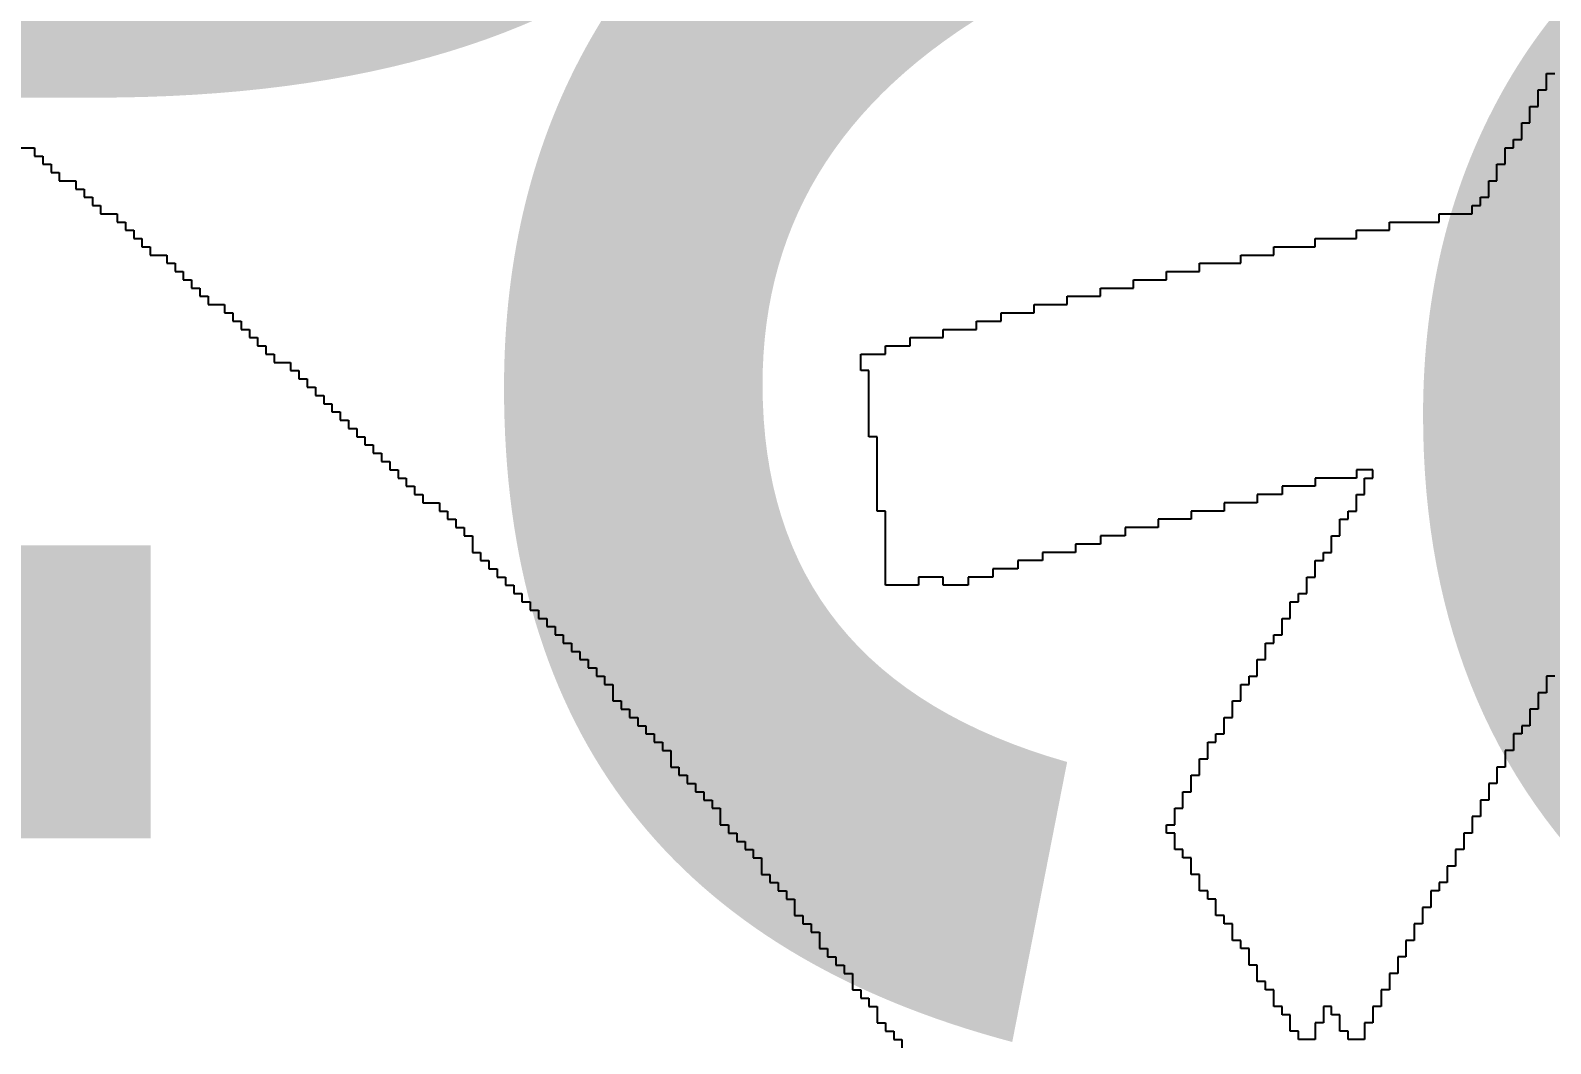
# Model space of a CAD drawing. Header units: millimetres. Extents: x 38.3 to 116.8, y 314 to 397.1.
# Drawn here: x 102.15 to 103.978, y 381.987 to 383.206 of the extents above; entities that cross this region are included whole.
import ezdxf

# ---------------------------------------------------------------- set-up
doc = ezdxf.new("R2010")
doc.units = ezdxf.units.MM
doc.layers.add('BottomOverlay', color=54, linetype='Continuous')
doc.layers.add('TopOverlay', color=2, linetype='Continuous')

# ---------------------------------------------------------------- blocks, each defined once
blk = doc.blocks.new('4S6TMP_L____85')
at = {"layer": 'TopOverlay'}
for p, q in [((5.0403, 4.4301), (5.0403, 4.44)), ((5.0403, 4.44), (5.0502, 4.44)), ((5.0403, 4.4201), (5.0403, 4.4301)), ((5.0304, 4.4102), (5.0304, 4.4201)), ((5.0304, 4.4201), (5.0403, 4.4201)), ((5.0304, 4.4003), (5.0304, 4.4102)), ((5.0204, 4.3903), (5.0204, 4.4003)), ((5.0204, 4.4003), (5.0304, 4.4003)), ((5.0204, 4.3804), (5.0204, 4.3903)), ((5.0105, 4.3704), (5.0105, 4.3804)), ((5.0105, 4.3804), (5.0204, 4.3804)), ((5.0105, 4.3605), (5.0105, 4.3704)), ((3.2025, 4.3506), (3.2224, 4.3506)), ((3.2224, 4.3506), (3.2224, 4.3406)), ((4.9906, 4.3406), (4.9906, 4.3506)), ((4.9906, 4.3506), (5.0006, 4.3506)), ((5.0006, 4.3506), (5.0006, 4.3605)), ((5.0006, 4.3605), (5.0105, 4.3605)), ((3.2224, 4.3406), (3.2323, 4.3406)), ((3.2323, 4.3406), (3.2323, 4.3307)), ((4.9906, 4.3307), (4.9906, 4.3406)), ((3.2323, 4.3307), (3.2423, 4.3307)), ((3.2423, 4.3307), (3.2423, 4.3208)), ((3.2423, 4.3208), (3.2522, 4.3208)), ((3.2522, 4.3208), (3.2522, 4.3108)), ((4.9807, 4.3208), (4.9807, 4.3307)), ((4.9807, 4.3307), (4.9906, 4.3307)), ((4.9807, 4.3108), (4.9807, 4.3208)), ((3.2522, 4.3108), (3.2721, 4.3108)), ((3.2721, 4.3108), (3.2721, 4.3009)), ((3.2721, 4.3009), (3.282, 4.3009)), ((3.282, 4.3009), (3.282, 4.291)), ((4.9708, 4.3009), (4.9708, 4.3108)), ((4.9708, 4.3108), (4.9807, 4.3108)), ((4.9708, 4.291), (4.9708, 4.3009)), ((3.282, 4.291), (3.2919, 4.291)), ((3.2919, 4.291), (3.2919, 4.281)), ((3.2919, 4.281), (3.3019, 4.281)), ((3.3019, 4.281), (3.3019, 4.2711)), ((4.9509, 4.2711), (4.9509, 4.281)), ((4.9509, 4.281), (4.9608, 4.281)), ((4.9608, 4.281), (4.9608, 4.291)), ((4.9608, 4.291), (4.9708, 4.291)), ((3.3019, 4.2711), (3.3217, 4.2711)), ((3.3217, 4.2711), (3.3217, 4.2612)), ((3.3217, 4.2612), (3.3317, 4.2612)), ((3.3317, 4.2612), (3.3317, 4.2512)), ((4.8515, 4.2512), (4.8515, 4.2612)), ((4.8515, 4.2612), (4.9112, 4.2612)), ((4.9112, 4.2612), (4.9112, 4.2711)), ((4.9112, 4.2711), (4.9509, 4.2711)), ((3.3317, 4.2512), (3.3416, 4.2512)), ((3.3416, 4.2512), (3.3416, 4.2413)), ((3.3416, 4.2413), (3.3515, 4.2413)), ((3.3515, 4.2413), (3.3515, 4.2314)), ((4.7621, 4.2314), (4.7621, 4.2413)), ((4.7621, 4.2413), (4.8118, 4.2413)), ((4.8118, 4.2413), (4.8118, 4.2512)), ((4.8118, 4.2512), (4.8515, 4.2512)), ((3.3515, 4.2314), (3.3615, 4.2314)), ((3.3615, 4.2314), (3.3615, 4.2214)), ((4.7125, 4.2214), (4.7125, 4.2314)), ((4.7125, 4.2314), (4.7621, 4.2314)), ((3.3615, 4.2214), (3.3813, 4.2214)), ((3.3813, 4.2214), (3.3813, 4.2115)), ((3.3813, 4.2115), (3.3913, 4.2115)), ((3.3913, 4.2115), (3.3913, 4.2016)), ((4.6231, 4.2016), (4.6231, 4.2115)), ((4.6231, 4.2115), (4.6727, 4.2115)), ((4.6727, 4.2115), (4.6727, 4.2214)), ((4.6727, 4.2214), (4.7125, 4.2214)), ((3.3913, 4.2016), (3.4012, 4.2016)), ((3.4012, 4.2016), (3.4012, 4.1916)), ((3.4012, 4.1916), (3.4111, 4.1916)), ((3.4111, 4.1916), (3.4111, 4.1817)), ((4.5436, 4.1817), (4.5436, 4.1916)), ((4.5436, 4.1916), (4.5833, 4.1916)), ((4.5833, 4.1916), (4.5833, 4.2016)), ((4.5833, 4.2016), (4.6231, 4.2016)), ((3.4111, 4.1817), (3.4211, 4.1817)), ((3.4211, 4.1817), (3.4211, 4.1718)), ((3.4211, 4.1718), (3.431, 4.1718)), ((3.431, 4.1718), (3.431, 4.1618)), ((4.4641, 4.1618), (4.4641, 4.1718)), ((4.4641, 4.1718), (4.5039, 4.1718)), ((4.5039, 4.1718), (4.5039, 4.1817)), ((4.5039, 4.1817), (4.5436, 4.1817)), ((3.431, 4.1618), (3.4509, 4.1618)), ((3.4509, 4.1618), (3.4509, 4.1519)), ((3.4509, 4.1519), (3.4608, 4.1519)), ((3.4608, 4.1519), (3.4608, 4.142)), ((4.3847, 4.142), (4.3847, 4.1519)), ((4.3847, 4.1519), (4.4244, 4.1519)), ((4.4244, 4.1519), (4.4244, 4.1618)), ((4.4244, 4.1618), (4.4641, 4.1618)), ((3.4608, 4.142), (3.4707, 4.142)), ((3.4707, 4.142), (3.4707, 4.132)), ((3.4707, 4.132), (3.4807, 4.132)), ((3.4807, 4.132), (3.4807, 4.1221)), ((4.3151, 4.1221), (4.3151, 4.132)), ((4.3151, 4.132), (4.3549, 4.132)), ((4.3549, 4.132), (4.3549, 4.142)), ((4.3549, 4.142), (4.3847, 4.142)), ((3.4807, 4.1221), (3.4906, 4.1221)), ((3.4906, 4.1221), (3.4906, 4.1122)), ((4.2754, 4.1122), (4.2754, 4.1221)), ((4.2754, 4.1221), (4.3151, 4.1221)), ((3.4906, 4.1122), (3.5005, 4.1122)), ((3.5005, 4.1122), (3.5005, 4.1022)), ((3.5005, 4.1022), (3.5105, 4.1022)), ((3.5105, 4.1022), (3.5105, 4.0923)), ((4.2158, 4.0923), (4.2158, 4.1022)), ((4.2158, 4.1022), (4.2456, 4.1022)), ((4.2456, 4.1022), (4.2456, 4.1122)), ((4.2456, 4.1122), (4.2754, 4.1122)), ((3.5105, 4.0923), (3.5303, 4.0923)), ((3.5303, 4.0923), (3.5303, 4.0824)), ((3.5303, 4.0824), (3.5403, 4.0824)), ((3.5403, 4.0824), (3.5403, 4.0724)), ((4.2158, 4.0824), (4.2158, 4.0923)), ((4.2257, 4.0824), (4.2158, 4.0824)), ((4.2257, 4.0724), (4.2257, 4.0824)), ((3.5403, 4.0724), (3.5502, 4.0724)), ((3.5502, 4.0724), (3.5502, 4.0625)), ((3.5502, 4.0625), (3.5601, 4.0625)), ((3.5601, 4.0625), (3.5601, 4.0526)), ((4.2257, 4.0625), (4.2257, 4.0724)), ((4.2257, 4.0526), (4.2257, 4.0625)), ((3.5601, 4.0526), (3.5701, 4.0526)), ((3.5701, 4.0526), (3.5701, 4.0426)), ((3.5701, 4.0426), (3.58, 4.0426)), ((3.58, 4.0426), (3.58, 4.0327)), ((4.2257, 4.0426), (4.2257, 4.0526)), ((4.2257, 4.0327), (4.2257, 4.0426)), ((3.58, 4.0327), (3.5899, 4.0327)), ((3.5899, 4.0327), (3.5899, 4.0228)), ((3.5899, 4.0228), (3.5999, 4.0228)), ((3.5999, 4.0228), (3.5999, 4.0128)), ((4.2257, 4.0228), (4.2257, 4.0327)), ((4.2257, 4.0128), (4.2257, 4.0228)), ((3.5999, 4.0128), (3.6098, 4.0128)), ((3.6098, 4.0128), (3.6098, 4.0029)), ((4.2257, 4.0029), (4.2257, 4.0128)), ((3.6098, 4.0029), (3.6197, 4.0029)), ((3.6197, 4.0029), (3.6197, 3.993)), ((3.6197, 3.993), (3.6297, 3.993)), ((3.6297, 3.993), (3.6297, 3.983)), ((4.2356, 4.0029), (4.2257, 4.0029)), ((4.2356, 3.993), (4.2356, 4.0029)), ((4.2356, 3.983), (4.2356, 3.993)), ((3.6297, 3.983), (3.6396, 3.983)), ((3.6396, 3.983), (3.6396, 3.9731)), ((3.6396, 3.9731), (3.6495, 3.9731)), ((3.6495, 3.9731), (3.6495, 3.9632)), ((4.2356, 3.9731), (4.2356, 3.983)), ((4.2356, 3.9632), (4.2356, 3.9731)), ((3.6495, 3.9632), (3.6595, 3.9632)), ((3.6595, 3.9632), (3.6595, 3.9532)), ((3.6595, 3.9532), (3.6694, 3.9532)), ((3.6694, 3.9532), (3.6694, 3.9433)), ((4.2356, 3.9532), (4.2356, 3.9632)), ((4.2356, 3.9433), (4.2356, 3.9532)), ((4.8118, 3.9532), (4.7621, 3.9532)), ((4.7621, 3.9532), (4.7621, 3.9433)), ((4.8317, 3.9632), (4.8118, 3.9632)), ((4.8118, 3.9632), (4.8118, 3.9532)), ((4.8217, 3.9433), (4.8217, 3.9532)), ((4.8217, 3.9532), (4.8317, 3.9532)), ((4.8317, 3.9532), (4.8317, 3.9632)), ((3.6694, 3.9433), (3.6794, 3.9433)), ((3.6794, 3.9433), (3.6794, 3.9334)), ((3.6794, 3.9334), (3.6893, 3.9334)), ((3.6893, 3.9334), (3.6893, 3.9234)), ((4.2356, 3.9334), (4.2356, 3.9433)), ((4.2356, 3.9234), (4.2356, 3.9334)), ((4.7224, 3.9334), (4.6926, 3.9334)), ((4.6926, 3.9334), (4.6926, 3.9234)), ((4.7621, 3.9433), (4.7224, 3.9433)), ((4.7224, 3.9433), (4.7224, 3.9334)), ((4.8118, 3.9234), (4.8118, 3.9334)), ((4.8118, 3.9334), (4.8217, 3.9334)), ((4.8217, 3.9334), (4.8217, 3.9433)), ((3.6893, 3.9234), (3.7092, 3.9234)), ((3.7092, 3.9234), (3.7092, 3.9135)), ((3.7092, 3.9135), (3.7191, 3.9135)), ((3.7191, 3.9135), (3.7191, 3.9036)), ((4.2356, 3.9135), (4.2356, 3.9234)), ((4.2456, 3.9135), (4.2356, 3.9135)), ((4.2456, 3.9036), (4.2456, 3.9135)), ((4.6529, 3.9135), (4.6131, 3.9135)), ((4.6131, 3.9135), (4.6131, 3.9036)), ((4.6926, 3.9234), (4.6529, 3.9234)), ((4.6529, 3.9234), (4.6529, 3.9135)), ((4.8019, 3.9036), (4.8019, 3.9135)), ((4.8019, 3.9135), (4.8118, 3.9135)), ((4.8118, 3.9135), (4.8118, 3.9234)), ((3.7191, 3.9036), (3.729, 3.9036)), ((3.729, 3.9036), (3.729, 3.8936)), ((3.729, 3.8936), (3.739, 3.8936)), ((3.739, 3.8936), (3.739, 3.8837)), ((4.2456, 3.8936), (4.2456, 3.9036)), ((4.2456, 3.8837), (4.2456, 3.8936)), ((4.5734, 3.8936), (4.5337, 3.8936)), ((4.5337, 3.8936), (4.5337, 3.8837)), ((4.6131, 3.9036), (4.5734, 3.9036)), ((4.5734, 3.9036), (4.5734, 3.8936)), ((4.7919, 3.8936), (4.7919, 3.9036)), ((4.7919, 3.9036), (4.8019, 3.9036)), ((4.7919, 3.8837), (4.7919, 3.8936)), ((3.739, 3.8837), (3.7489, 3.8837)), ((3.7489, 3.8837), (3.7489, 3.8738)), ((4.2456, 3.8738), (4.2456, 3.8837)), ((4.5337, 3.8837), (4.5039, 3.8837)), ((4.5039, 3.8837), (4.5039, 3.8738)), ((4.782, 3.8738), (4.782, 3.8837)), ((4.782, 3.8837), (4.7919, 3.8837)), ((3.7489, 3.8738), (3.7489, 3.8638)), ((3.7489, 3.8638), (3.7588, 3.8638)), ((3.7588, 3.8638), (3.7588, 3.8539)), ((4.2456, 3.8638), (4.2456, 3.8738)), ((4.2456, 3.8539), (4.2456, 3.8638)), ((4.4741, 3.8638), (4.4343, 3.8638)), ((4.4343, 3.8638), (4.4343, 3.8539)), ((4.5039, 3.8738), (4.4741, 3.8738)), ((4.4741, 3.8738), (4.4741, 3.8638)), ((4.7721, 3.8539), (4.7721, 3.8638)), ((4.7721, 3.8638), (4.782, 3.8638)), ((4.782, 3.8638), (4.782, 3.8738)), ((3.7588, 3.8539), (3.7688, 3.8539)), ((3.7688, 3.8539), (3.7688, 3.844)), ((3.7688, 3.844), (3.7787, 3.844)), ((3.7787, 3.844), (3.7787, 3.834)), ((4.2456, 3.844), (4.2456, 3.8539)), ((4.2456, 3.834), (4.2456, 3.844)), ((4.4045, 3.844), (4.3747, 3.844)), ((4.3747, 3.844), (4.3747, 3.834)), ((4.4343, 3.8539), (4.4045, 3.8539)), ((4.4045, 3.8539), (4.4045, 3.844)), ((4.7621, 3.844), (4.7621, 3.8539)), ((4.7621, 3.8539), (4.7721, 3.8539)), ((4.7621, 3.834), (4.7621, 3.844)), ((3.7787, 3.834), (3.7886, 3.834)), ((3.7886, 3.834), (3.7886, 3.8241)), ((3.7886, 3.8241), (3.7986, 3.8241)), ((3.7986, 3.8241), (3.7986, 3.8142)), ((4.2456, 3.8241), (4.2456, 3.834)), ((4.2853, 3.8241), (4.2456, 3.8241)), ((4.3151, 3.834), (4.2853, 3.834)), ((4.2853, 3.834), (4.2853, 3.8241)), ((4.3151, 3.8241), (4.3151, 3.834)), ((4.3449, 3.8241), (4.3151, 3.8241)), ((4.3747, 3.834), (4.3449, 3.834)), ((4.3449, 3.834), (4.3449, 3.8241)), ((4.7522, 3.8241), (4.7522, 3.834)), ((4.7522, 3.834), (4.7621, 3.834)), ((4.7522, 3.8142), (4.7522, 3.8241)), ((3.7986, 3.8142), (3.8085, 3.8142)), ((3.8085, 3.8142), (3.8085, 3.8042)), ((3.8085, 3.8042), (3.8184, 3.8042)), ((3.8184, 3.8042), (3.8184, 3.7943)), ((4.7323, 3.7943), (4.7323, 3.8042)), ((4.7323, 3.8042), (4.7423, 3.8042)), ((4.7423, 3.8042), (4.7423, 3.8142)), ((4.7423, 3.8142), (4.7522, 3.8142)), ((3.8184, 3.7943), (3.8284, 3.7943)), ((3.8284, 3.7943), (3.8284, 3.7843)), ((3.8284, 3.7843), (3.8383, 3.7843)), ((3.8383, 3.7843), (3.8383, 3.7744)), ((4.7224, 3.7744), (4.7224, 3.7843)), ((4.7224, 3.7843), (4.7323, 3.7843)), ((4.7323, 3.7843), (4.7323, 3.7943)), ((3.8383, 3.7744), (3.8482, 3.7744)), ((3.8482, 3.7744), (3.8482, 3.7645)), ((4.7224, 3.7645), (4.7224, 3.7744)), ((3.8482, 3.7645), (3.8582, 3.7645)), ((3.8582, 3.7645), (3.8582, 3.7545)), ((3.8582, 3.7545), (3.8681, 3.7545)), ((3.8681, 3.7545), (3.8681, 3.7446)), ((4.7025, 3.7446), (4.7025, 3.7545)), ((4.7025, 3.7545), (4.7125, 3.7545)), ((4.7125, 3.7545), (4.7125, 3.7645)), ((4.7125, 3.7645), (4.7224, 3.7645)), ((3.8681, 3.7446), (3.878, 3.7446)), ((3.878, 3.7446), (3.878, 3.7347)), ((3.878, 3.7347), (3.888, 3.7347)), ((3.888, 3.7347), (3.888, 3.7247)), ((4.6926, 3.7247), (4.6926, 3.7347)), ((4.6926, 3.7347), (4.7025, 3.7347)), ((4.7025, 3.7347), (4.7025, 3.7446)), ((3.888, 3.7247), (3.8979, 3.7247)), ((3.8979, 3.7247), (3.8979, 3.7148)), ((3.8979, 3.7148), (3.9078, 3.7148)), ((3.9078, 3.7148), (3.9078, 3.7049)), ((4.6827, 3.7049), (4.6827, 3.7148)), ((4.6827, 3.7148), (4.6926, 3.7148)), ((4.6926, 3.7148), (4.6926, 3.7247)), ((5.0502, 3.7148), (5.0403, 3.7148)), ((5.0403, 3.7148), (5.0403, 3.7049)), ((3.9078, 3.7049), (3.9178, 3.7049)), ((3.9178, 3.7049), (3.9178, 3.6949)), ((3.9178, 3.6949), (3.9178, 3.685)), ((4.6727, 3.6949), (4.6727, 3.7049)), ((4.6727, 3.7049), (4.6827, 3.7049)), ((4.6727, 3.685), (4.6727, 3.6949)), ((5.0403, 3.6949), (5.0304, 3.6949)), ((5.0304, 3.6949), (5.0304, 3.685)), ((5.0403, 3.7049), (5.0403, 3.6949)), ((3.9178, 3.685), (3.9277, 3.685)), ((3.9277, 3.685), (3.9277, 3.6751)), ((3.9277, 3.6751), (3.9376, 3.6751)), ((3.9376, 3.6751), (3.9376, 3.6651)), ((4.6628, 3.6751), (4.6628, 3.685)), ((4.6628, 3.685), (4.6727, 3.685)), ((4.6628, 3.6651), (4.6628, 3.6751)), ((5.0304, 3.6751), (5.0204, 3.6751)), ((5.0204, 3.6751), (5.0204, 3.6651)), ((5.0304, 3.685), (5.0304, 3.6751)), ((3.9376, 3.6651), (3.9476, 3.6651)), ((3.9476, 3.6651), (3.9476, 3.6552)), ((4.6529, 3.6552), (4.6529, 3.6651)), ((4.6529, 3.6651), (4.6628, 3.6651)), ((5.0204, 3.6651), (5.0204, 3.6552)), ((3.9476, 3.6552), (3.9575, 3.6552)), ((3.9575, 3.6552), (3.9575, 3.6453)), ((3.9575, 3.6453), (3.9674, 3.6453)), ((3.9674, 3.6453), (3.9674, 3.6353)), ((4.6429, 3.6353), (4.6429, 3.6453)), ((4.6429, 3.6453), (4.6529, 3.6453)), ((4.6529, 3.6453), (4.6529, 3.6552)), ((5.0105, 3.6453), (5.0006, 3.6453)), ((5.0006, 3.6453), (5.0006, 3.6353)), ((5.0204, 3.6552), (5.0105, 3.6552)), ((5.0105, 3.6552), (5.0105, 3.6453)), ((3.9674, 3.6353), (3.9774, 3.6353)), ((3.9774, 3.6353), (3.9774, 3.6254)), ((3.9774, 3.6254), (3.9873, 3.6254)), ((3.9873, 3.6254), (3.9873, 3.6155)), ((4.633, 3.6254), (4.633, 3.6353)), ((4.633, 3.6353), (4.6429, 3.6353)), ((4.633, 3.6155), (4.633, 3.6254)), ((5.0006, 3.6254), (4.9906, 3.6254)), ((4.9906, 3.6254), (4.9906, 3.6155)), ((5.0006, 3.6353), (5.0006, 3.6254)), ((3.9873, 3.6155), (3.9873, 3.6055)), ((3.9873, 3.6055), (3.9972, 3.6055)), ((3.9972, 3.6055), (3.9972, 3.5956)), ((4.6231, 3.6055), (4.6231, 3.6155)), ((4.6231, 3.6155), (4.633, 3.6155)), ((4.6231, 3.5956), (4.6231, 3.6055)), ((4.9906, 3.6055), (4.9807, 3.6055)), ((4.9807, 3.6055), (4.9807, 3.5956)), ((4.9906, 3.6155), (4.9906, 3.6055)), ((3.9972, 3.5956), (4.0072, 3.5956)), ((4.0072, 3.5956), (4.0072, 3.5857)), ((4.0072, 3.5857), (4.0171, 3.5857)), ((4.0171, 3.5857), (4.0171, 3.5757)), ((4.6131, 3.5857), (4.6131, 3.5956)), ((4.6131, 3.5956), (4.6231, 3.5956)), ((4.6131, 3.5757), (4.6131, 3.5857)), ((4.9807, 3.5857), (4.9708, 3.5857)), ((4.9708, 3.5857), (4.9708, 3.5757)), ((4.9807, 3.5956), (4.9807, 3.5857)), ((4.0171, 3.5757), (4.027, 3.5757)), ((4.027, 3.5757), (4.027, 3.5658)), ((4.027, 3.5658), (4.037, 3.5658)), ((4.037, 3.5658), (4.037, 3.5559)), ((4.6032, 3.5658), (4.6032, 3.5757)), ((4.6032, 3.5757), (4.6131, 3.5757)), ((4.6032, 3.5559), (4.6032, 3.5658)), ((4.9708, 3.5658), (4.9608, 3.5658)), ((4.9608, 3.5658), (4.9608, 3.5559)), ((4.9708, 3.5757), (4.9708, 3.5658)), ((4.037, 3.5559), (4.0469, 3.5559)), ((4.0469, 3.5559), (4.0469, 3.5459)), ((4.5933, 3.5459), (4.5933, 3.5559)), ((4.5933, 3.5559), (4.6032, 3.5559)), ((4.9608, 3.5559), (4.9608, 3.5459)), ((4.0469, 3.5459), (4.0469, 3.536)), ((4.0469, 3.536), (4.0568, 3.536)), ((4.0568, 3.536), (4.0568, 3.5261)), ((4.5833, 3.5261), (4.5833, 3.536)), ((4.5833, 3.536), (4.5933, 3.536)), ((4.5933, 3.536), (4.5933, 3.5459)), ((4.9608, 3.5459), (4.9509, 3.5459)), ((4.9509, 3.5459), (4.9509, 3.536)), ((4.9509, 3.536), (4.9509, 3.5261)), ((4.0568, 3.5261), (4.0668, 3.5261)), ((4.0668, 3.5261), (4.0668, 3.5161)), ((4.0668, 3.5161), (4.0767, 3.5161)), ((4.0767, 3.5161), (4.0767, 3.5062)), ((4.5933, 3.5261), (4.5833, 3.5261)), ((4.5933, 3.5161), (4.5933, 3.5261)), ((4.5933, 3.5062), (4.5933, 3.5161)), ((4.9509, 3.5261), (4.941, 3.5261)), ((4.941, 3.5261), (4.941, 3.5161)), ((4.941, 3.5161), (4.941, 3.5062)), ((4.0767, 3.5062), (4.0866, 3.5062)), ((4.0866, 3.5062), (4.0866, 3.4963)), ((4.0866, 3.4963), (4.0966, 3.4963)), ((4.0966, 3.4963), (4.0966, 3.4863)), ((4.6032, 3.5062), (4.5933, 3.5062)), ((4.6032, 3.4963), (4.6032, 3.5062)), ((4.6131, 3.4963), (4.6032, 3.4963)), ((4.6131, 3.4863), (4.6131, 3.4963)), ((4.941, 3.5062), (4.931, 3.5062)), ((4.931, 3.5062), (4.931, 3.4963)), ((4.931, 3.4963), (4.931, 3.4863)), ((4.0966, 3.4863), (4.0966, 3.4764)), ((4.0966, 3.4764), (4.1065, 3.4764)), ((4.1065, 3.4764), (4.1065, 3.4665)), ((4.6131, 3.4764), (4.6131, 3.4863)), ((4.6231, 3.4764), (4.6131, 3.4764)), ((4.6231, 3.4665), (4.6231, 3.4764)), ((4.931, 3.4863), (4.9211, 3.4863)), ((4.9211, 3.4863), (4.9211, 3.4764)), ((4.9211, 3.4764), (4.9211, 3.4665)), ((4.1065, 3.4665), (4.1164, 3.4665)), ((4.1164, 3.4665), (4.1164, 3.4565)), ((4.1164, 3.4565), (4.1264, 3.4565)), ((4.1264, 3.4565), (4.1264, 3.4466)), ((4.6231, 3.4565), (4.6231, 3.4665)), ((4.633, 3.4565), (4.6231, 3.4565)), ((4.633, 3.4466), (4.633, 3.4565)), ((4.9112, 3.4565), (4.9012, 3.4565)), ((4.9012, 3.4565), (4.9012, 3.4466)), ((4.9211, 3.4665), (4.9112, 3.4665)), ((4.9112, 3.4665), (4.9112, 3.4565)), ((4.1264, 3.4466), (4.1363, 3.4466)), ((4.1363, 3.4466), (4.1363, 3.4367)), ((4.1363, 3.4367), (4.1363, 3.4267)), ((4.6429, 3.4466), (4.633, 3.4466)), ((4.6429, 3.4367), (4.6429, 3.4466)), ((4.6429, 3.4267), (4.6429, 3.4367)), ((4.9012, 3.4367), (4.8913, 3.4367)), ((4.8913, 3.4367), (4.8913, 3.4267)), ((4.9012, 3.4466), (4.9012, 3.4367)), ((4.1363, 3.4267), (4.1462, 3.4267)), ((4.1462, 3.4267), (4.1462, 3.4168)), ((4.6529, 3.4267), (4.6429, 3.4267)), ((4.6529, 3.4168), (4.6529, 3.4267)), ((4.8913, 3.4267), (4.8913, 3.4168)), ((4.1462, 3.4168), (4.1562, 3.4168)), ((4.1562, 3.4168), (4.1562, 3.4069)), ((4.1562, 3.4069), (4.1661, 3.4069)), ((4.1661, 3.4069), (4.1661, 3.3969)), ((4.6628, 3.4168), (4.6529, 3.4168)), ((4.6628, 3.4069), (4.6628, 3.4168)), ((4.6628, 3.3969), (4.6628, 3.4069)), ((4.8913, 3.4168), (4.8814, 3.4168)), ((4.8814, 3.4168), (4.8814, 3.4069)), ((4.8814, 3.4069), (4.8814, 3.3969)), ((4.1661, 3.3969), (4.1661, 3.387)), ((4.1661, 3.387), (4.176, 3.387)), ((4.176, 3.387), (4.176, 3.3771)), ((4.6727, 3.3969), (4.6628, 3.3969)), ((4.6727, 3.387), (4.6727, 3.3969)), ((4.6827, 3.387), (4.6727, 3.387)), ((4.6827, 3.3771), (4.6827, 3.387)), ((4.8814, 3.3969), (4.8714, 3.3969)), ((4.8714, 3.3969), (4.8714, 3.387)), ((4.8714, 3.387), (4.8714, 3.3771)), ((4.176, 3.3771), (4.186, 3.3771)), ((4.186, 3.3771), (4.186, 3.3671)), ((4.186, 3.3671), (4.1959, 3.3671)), ((4.1959, 3.3671), (4.1959, 3.3572)), ((4.6827, 3.3671), (4.6827, 3.3771)), ((4.6926, 3.3671), (4.6827, 3.3671)), ((4.6926, 3.3572), (4.6926, 3.3671)), ((4.8714, 3.3771), (4.8615, 3.3771)), ((4.8615, 3.3771), (4.8615, 3.3671)), ((4.8615, 3.3671), (4.8615, 3.3572)), ((4.1959, 3.3572), (4.2058, 3.3572)), ((4.2058, 3.3572), (4.2058, 3.3473)), ((4.2058, 3.3473), (4.2058, 3.3373)), ((4.6926, 3.3473), (4.6926, 3.3572)), ((4.7025, 3.3473), (4.6926, 3.3473)), ((4.7025, 3.3373), (4.7025, 3.3473)), ((4.8615, 3.3572), (4.8515, 3.3572)), ((4.8515, 3.3572), (4.8515, 3.3473)), ((4.8515, 3.3473), (4.8515, 3.3373)), ((4.2058, 3.3373), (4.2158, 3.3373)), ((4.2158, 3.3373), (4.2158, 3.3274)), ((4.2158, 3.3274), (4.2257, 3.3274)), ((4.2257, 3.3274), (4.2257, 3.3175)), ((4.7125, 3.3373), (4.7025, 3.3373)), ((4.7125, 3.3274), (4.7125, 3.3373)), ((4.7125, 3.3175), (4.7125, 3.3274)), ((4.8515, 3.3373), (4.8416, 3.3373)), ((4.8416, 3.3373), (4.8416, 3.3274)), ((4.8416, 3.3274), (4.8416, 3.3175)), ((4.2257, 3.3175), (4.2356, 3.3175)), ((4.2356, 3.3175), (4.2356, 3.3075)), ((4.7224, 3.3175), (4.7125, 3.3175)), ((4.7224, 3.3075), (4.7224, 3.3175)), ((4.782, 3.3175), (4.7721, 3.3175)), ((4.7721, 3.3175), (4.7721, 3.3075)), ((4.782, 3.3075), (4.782, 3.3175)), ((4.8416, 3.3175), (4.8317, 3.3175)), ((4.8317, 3.3175), (4.8317, 3.3075)), ((4.2356, 3.3075), (4.2356, 3.2976)), ((4.2356, 3.2976), (4.2456, 3.2976)), ((4.2456, 3.2976), (4.2456, 3.2877)), ((4.7323, 3.3075), (4.7224, 3.3075)), ((4.7323, 3.2976), (4.7323, 3.3075)), ((4.7323, 3.2877), (4.7323, 3.2976)), ((4.7721, 3.2976), (4.7621, 3.2976)), ((4.7621, 3.2976), (4.7621, 3.2877)), ((4.7721, 3.3075), (4.7721, 3.2976)), ((4.7919, 3.3075), (4.782, 3.3075)), ((4.7919, 3.2976), (4.7919, 3.3075)), ((4.7919, 3.2877), (4.7919, 3.2976)), ((4.8317, 3.2976), (4.8217, 3.2976)), ((4.8217, 3.2976), (4.8217, 3.2877)), ((4.8317, 3.3075), (4.8317, 3.2976)), ((4.2456, 3.2877), (4.2555, 3.2877)), ((4.2555, 3.2877), (4.2555, 3.2777)), ((4.2555, 3.2777), (4.2654, 3.2777)), ((4.2654, 3.2777), (4.2654, 3.2678)), ((4.7423, 3.2877), (4.7323, 3.2877)), ((4.7423, 3.2777), (4.7423, 3.2877)), ((4.7621, 3.2777), (4.7423, 3.2777)), ((4.7621, 3.2877), (4.7621, 3.2777)), ((4.8019, 3.2877), (4.7919, 3.2877)), ((4.8019, 3.2777), (4.8019, 3.2877)), ((4.8217, 3.2777), (4.8019, 3.2777)), ((4.8217, 3.2877), (4.8217, 3.2777))]:
    blk.add_line(p, q, dxfattribs=at)

msp = doc.modelspace()

# ---------------------------------------------------------------- block references
msp.add_blockref('4S6TMP_L____85', (98.933, 378.714))

# ---------------------------------------------------------------- texts
at = {"layer": 'BottomOverlay', "text_generation_flag": 2}
for s, height, p in [('4S6TMP', 3, (105.7646, 388.874)), ('Digital Interface by', 2.999999, (102.2951, 388.874))]:
    msp.add_text(s, height=height, rotation=90, dxfattribs=at).set_placement(p)

doc.saveas('drawing.dxf')
